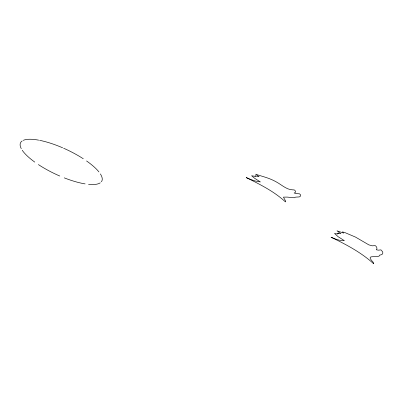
<?xml version="1.0" encoding="UTF-8"?>
<svg xmlns="http://www.w3.org/2000/svg" width="403" height="403" viewBox="0 0 403 403"><rect width="100%" height="100%" fill="white"/><g stroke="black" fill="none" stroke-linecap="round" stroke-linejoin="round"><path stroke-width="0.6" d="M100.292 182.796A44.935 13.455 25.2 0 1 88.509 184.347M85.134 183.899A44.935 13.455 25.2 0 1 64.228 177.854M59.8 176.03A44.935 13.455 25.2 0 1 38.35 164.56M34.799 162.117A44.935 13.455 25.2 0 1 22.225 150.223M21.294 148.677A44.935 13.455 25.2 0 1 22.205 140.924M23.233 140.365A44.935 13.455 25.2 0 1 38.673 140.153M39.6 140.33A44.935 13.455 25.2 0 1 62.641 147.8M63.614 148.223A44.935 13.455 25.2 0 1 83.29 158.762M86.539 160.948A44.935 13.455 25.2 0 1 98.947 171.945M100.357 173.894A44.935 13.455 25.2 0 1 101.365 181.798M338.092 233.141C339.24 234.712 336.999 231.962 337.528 234.027L334.53 233.473L338.057 236.667L344.369 240.677L340.112 240.349A27.303 6.03 30.9 0 1 334.858 238.767L331.059 237.241C346.162 244.48 361.179 252.429 373.667 263.743A21.117 4.796 31.7 0 0 373.243 262.318C365.627 254.273 373.687 257.829 379.102 256.132L379.399 255.205L381.616 254.666L382.497 253.95L382.85 252.968L382.623 251.774L380.946 249.885L378.402 250.167L376.281 249.759C377.737 248.591 376.538 246.394 375.238 245.629L372.256 245.82L368.856 244.868L355.486 237.075L344.711 232.501L342.414 231.886L343.653 233.1L337.019 230.838L340.898 233.69L338.092 233.141M255.119 175.884L255.376 176.413L251.628 175.743L254.58 178.267L260.373 181.934L255.537 181.053A25.666 5.415 29.2 0 1 250.026 179.179L246.208 177.567C259.995 184.398 274.045 191.365 285.44 201.893A19.651 4.317 29.8 0 0 285.515 200.88L283.435 197.127L287.168 197.092L294.24 197.772L295.585 197.127L299.338 196.926L300.688 195.934L300.633 194.971L299.55 193.828L296.447 193.611L294.119 193.007C296.835 192.699 295.162 189.178 292.991 189.873C288.467 189.909 284.523 187.183 280.906 184.781C270.962 177.955 263.95 177.134 255.658 174.192L259.064 176.71L255.119 175.884"/></g></svg>
